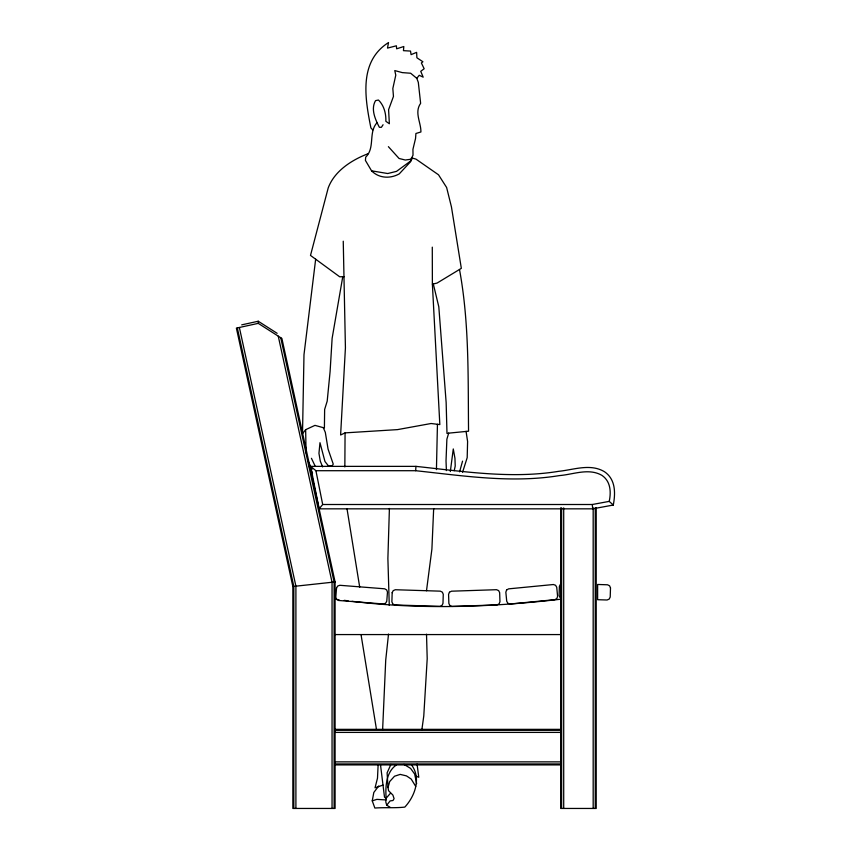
<?xml version="1.0" encoding="UTF-8"?>
<svg xmlns="http://www.w3.org/2000/svg" width="851" height="851" viewBox="0 0 851 851"><rect width="100%" height="100%" fill="white"/><g stroke="black" fill="none" stroke-linecap="round" stroke-linejoin="round"><path stroke-width="1.28" d="M344.846 466.954L345.07 432.872L397.523 429.617L431.063 423.511L439.829 424.575L432.382 284.17L432.287 247.152M436.435 469.603L437.446 424.287M389.407 508.451L387.886 558.511L389.279 605.423M382.61 729.871L385.726 660.089L388.524 634.069M433.67 508.558L431.904 549.108L426.5 590.754M378.11 765.219L377.493 778.186L375.036 787.824L383.014 785.079M613.294 505.037L609.231 501.377C611.22 491.899 610.688 481.358 601.944 475.379C588.701 467.72 573.319 474.507 559.309 475.603C511.589 483.421 463.242 475.783 415.682 470.709L415.926 466.369L310.647 466.369L319.136 508.834L592.7 508.834L613.294 505.037C615.571 493.037 615.709 479.379 604.476 471.72C590.317 463.242 573.787 469.805 558.724 471.316C511.27 479.081 463.21 471.401 415.926 466.369M377.025 122.714C368.121 132.469 375.365 147.766 365.707 157.148L365.409 160.413L371.568 170.828C379.003 178.423 390.279 178.891 399.247 173.881L410.342 161.977L412.395 158.095M315.657 259.204L303.988 354.697L302.509 433.702L305.647 429.681L314.966 425.372L324.401 427.968L324.635 409.459L327.199 401.129L330.103 371.504L332.124 338.368L342.751 276.745M421.788 730.286L423.777 715.968L427.202 658.695L426.511 634.208M411.235 764.549C421.522 777.75 415.086 796.025 404.821 807.099C394.768 808.216 384.992 807.28 374.865 808.046L372.249 800.855L373.812 792.472L378.695 786.005M450.328 471.539L453.285 448.945L454.945 458.274L455.221 466.008L454.221 470.72M459.593 471.848L462.55 461.136M389.939 807.099L386.726 805.227L390.109 800.919L392.981 800.514L394.087 798.642L392.896 795.068L388.567 790.707L388.013 787.569L389.694 781.558L394.513 776.229L400.183 774.389L406.48 775.889L411.203 779.059L415.714 786.398M388.386 146.659L399.066 158.477L405.267 160.02L410.342 159.328L411.671 157.892L415.948 159.105L438.51 174.795L446.626 187.497L451.445 206.931L461.327 268.32L459.497 269.48C469.369 322.869 467.976 377.248 468.55 431.202L448.679 433.148L446.881 439.201L446.02 460.816L446.403 470.603M462.572 472.284L467.188 457.657L467.603 441.499L466.061 431.34M390.928 764.389L387.109 772.836L388.013 787.569M411.671 157.892L413.012 155.18L412.937 149.351L415.543 138.468L415.916 133.49L420.915 131.969C421.075 122.47 414.139 112.449 420.628 103.333L418.309 82.334L416.777 78.335L410.65 73.239L402.268 72.612L394.768 70.569L395.779 75.154L392.832 88.515L393.46 96.429L388.588 109.683L389.364 123.767L385.854 121.289C386.141 113.672 384.056 105.439 378.44 100.024L375.546 100.641C370.557 109.066 375.28 119.448 379.386 127.31L381.397 127.31L383.067 124.746M560.437 584.265L559.405 586.318L559.118 595.445L560.011 597.562M416.777 78.335L419.224 75.303L423.17 77.154L420.745 71.314L424.16 68.75L421.383 62.963L422.904 61.761L416.894 57.772L416.628 52.358L411.065 54.645L410.533 51.081L403.448 50.656L403.81 46.518L396.64 48.805L396.375 45.805L387.492 48.092L388.524 42.55C358.462 61.591 365.047 98.408 370.898 127.905L372.738 129.926M319.136 508.834L322.689 504.505L592.307 504.505L609.231 501.377M390.471 793.228L386.141 798.238L385.801 801.993L386.726 805.227M396.406 764.964C386.035 771.9 385.28 786.877 386.141 798.238L384.514 797.217L380.546 765.187M410.99 160.754L396.523 171.37L387.716 173.53L371.568 170.828M459.497 269.48L437.063 283.075L432.382 284.17M345.07 432.872L340.613 434.999L345.421 347.825L343.251 241.205M372.249 800.855L376.844 799.366L385.982 799.94M368.058 153.723C351.899 159.903 334.528 170.891 328.22 187.901L310.498 255.428L339.677 276.777L344.219 276.681M241.705 324.859L258.247 321.242L277.149 333.315M258.247 323.359L236.387 328.135L292.85 586.499L292.85 808.45L335.092 808.45L335.092 581.935L281.883 338.453L258.247 323.359L258.247 321.242M448.679 433.148L446.988 433.436L446.147 402.502L438.808 306.817L433.308 283.957M292.85 586.499L335.092 581.935M560.66 599.221C491.474 607.199 421.288 609.805 352.027 601.295M310.647 466.369L315.923 470.709L415.682 470.709M335.092 634.569L560.66 634.569M335.092 729.35L560.66 729.35M335.092 764.911L560.66 764.911M335.092 599.242L338.996 599.71M344.208 600.349L348.112 600.817M416.267 776.272L418.788 777.282L417.064 764.124M403.959 764.379L410.576 768.389L414.66 774.059L416.65 783.601M309.253 466.742L312.54 473.188M311.434 458.295L315.264 466.327M308.285 461.465L311.987 469.444M323.295 427.659L325.316 432.351L328.06 449.083L333.252 464.114L332.177 465.891L328.518 465.976L324.965 461.529L319.976 442.69L318.955 453.36L320.284 461.125L322.614 466.912M280.734 337.719L334.124 582.041L334.124 808.45M278.256 336.145L332.05 582.265L332.05 808.45M239.365 327.486L295.903 586.169L295.903 808.45M237.333 327.933L293.818 586.392L293.818 808.45M315.923 470.709L322.689 504.505M346.995 508.643L359.707 587.19M361.132 635.229L376.419 729.084M592.307 504.505L592.7 508.834M305.647 429.681L306.083 452.987M596.221 507.866L596.221 808.45L560.66 808.45L560.66 507.866M595.253 507.866L595.253 808.45M593.179 507.866L593.179 808.45M563.702 507.866L563.702 808.45M561.628 507.866L561.628 808.45M335.092 761.868L335.092 763.943L560.66 763.943L560.66 761.868L335.092 761.868M335.092 730.318L335.092 732.403L560.66 732.403L560.66 730.318L335.092 730.318M392.173 592.69L391.885 601.817L392.79 603.923L394.832 604.955L439.839 606.369L441.946 605.476L442.977 603.423L443.265 594.296L442.36 592.179L440.318 591.158L395.311 589.732L393.205 590.637L392.173 592.69M610.497 587.924L610.21 597.051L609.178 599.104L607.061 599.998L597.625 599.71L597.625 584.467L607.54 584.786L609.593 585.807L610.497 587.924M336.517 588.084L335.805 597.2L336.602 599.349L338.602 600.466L383.493 603.987L385.641 603.189L386.769 601.189L387.482 592.083L386.684 589.934L384.684 588.807L339.794 585.286L337.645 586.084L336.517 588.084M506.6 590.02L505.845 592.179L506.728 601.274L507.887 603.253L510.047 604.019L554.863 599.678L556.841 598.519L557.607 596.349L556.724 587.254L555.565 585.275L553.395 584.52L508.579 588.86L506.6 590.02M449.466 592.222L448.573 594.338L448.871 603.465L449.902 605.518L452.019 606.412L497.016 604.923L499.058 603.891L499.962 601.774L499.654 592.647L498.622 590.594L496.516 589.7L451.509 591.19L449.466 592.222"/></g></svg>
